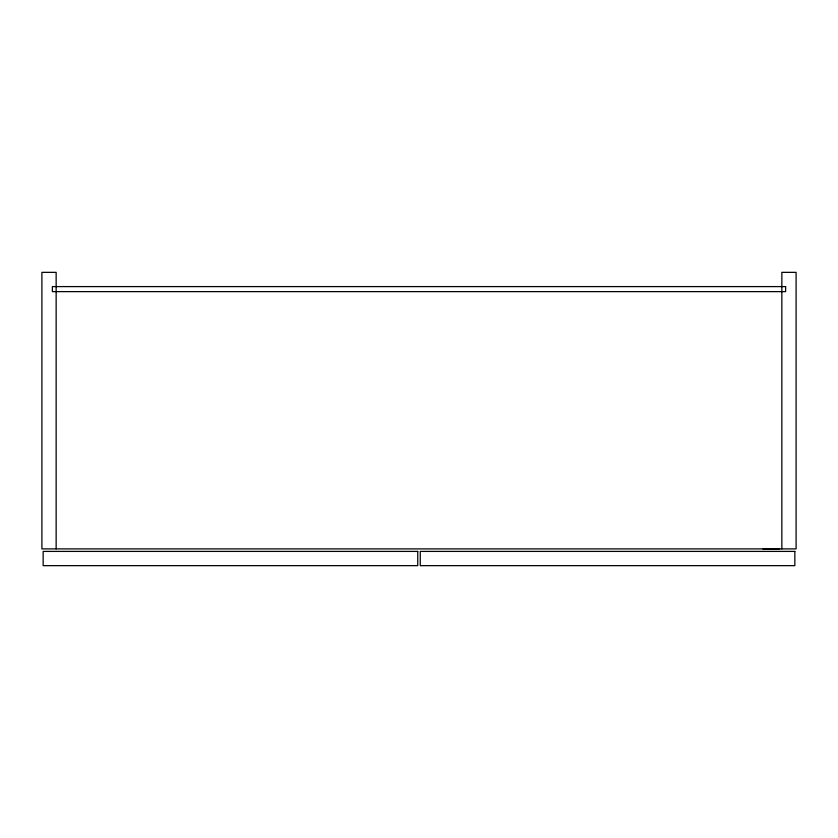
<?xml version="1.0" encoding="UTF-8"?>
<svg xmlns="http://www.w3.org/2000/svg" width="838" height="838" viewBox="0 0 838 838"><rect width="100%" height="100%" fill="white"/><g stroke="black" fill="none" stroke-linecap="round" stroke-linejoin="round"><path stroke-width="1.26" d="M763.009 549.089L779.57 549.089M781.854 548.89L781.854 272.35L796.1 272.35L796.1 548.89L41.9 548.89L41.9 272.35L56.146 272.35L56.146 548.89M785.625 286.596L52.375 286.596L52.375 291.624L785.625 291.624L785.625 286.596M417.743 551.404L43.157 551.404L43.157 565.65L417.743 565.65L417.743 551.404M794.843 551.404L420.257 551.404L420.257 565.65L794.843 565.65L794.843 551.404"/></g></svg>
